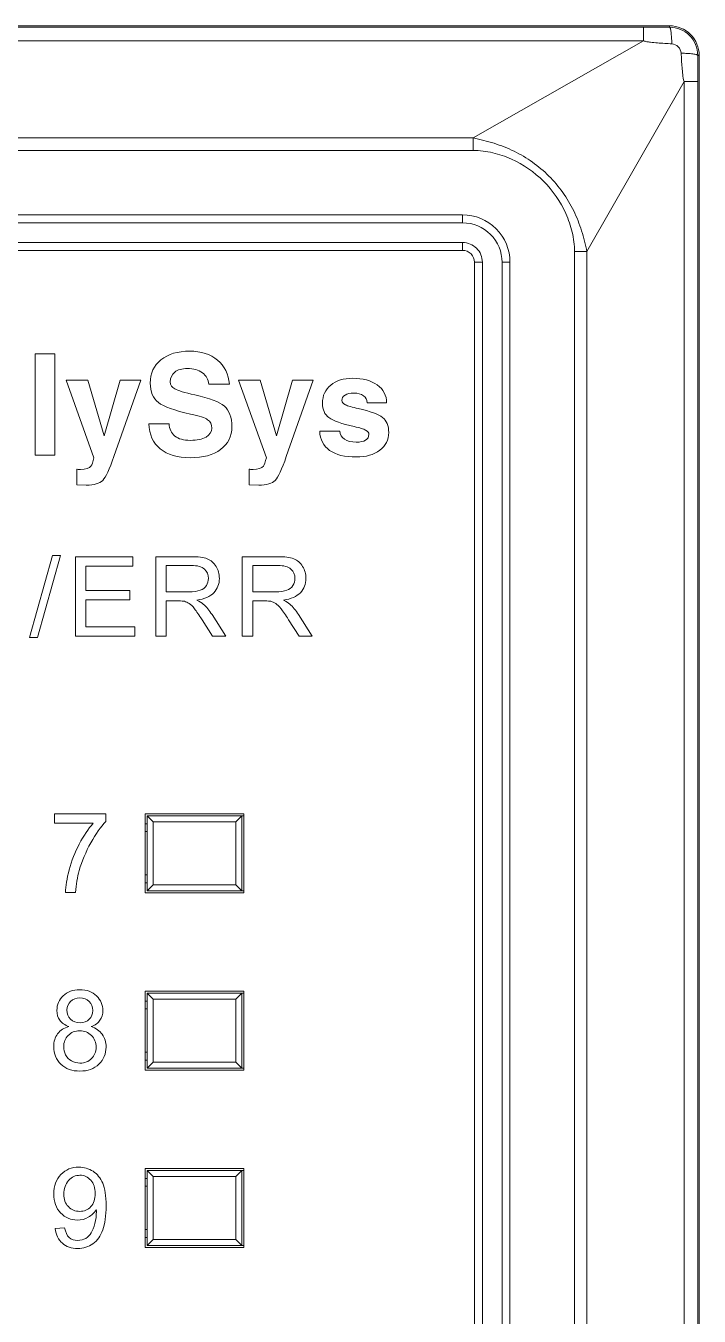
# Model space of a CAD drawing. Header units: millimetres. Extents: x 33157 to 59611, y -29750 to 1750.
# Drawn here: x 53680.77 to 53697.85, y 1401.97 to 1434.72 of the extents above; entities that cross this region are included whole.
import ezdxf

# ---------------------------------------------------------------- set-up
doc = ezdxf.new("R2010")
doc.units = ezdxf.units.MM
doc.layers.get('0').update_dxf_attribs({"lineweight": 18})

msp = doc.modelspace()

# ---------------------------------------------------------------- linework, layer by layer
at = {"lineweight": 9}
for p, q in [((53696.43468075243, 1434.682014928017), (53696.43468075243, 1434.340214928015)), ((53697.09878075242, 1434.719714928018), (53697.09878075242, 1434.682814928019)), ((53697.84878075242, 1433.969714928018), (53697.84878075242, 1433.969714928018)), ((53697.84878075242, 1433.969714928018), (53697.84878075242, 1335.469814928015)), ((53697.46928075244, 1433.305514928019), (53697.46928075244, 1336.134014928014)), ((53697.81108075238, 1433.305514928019), (53697.81108075238, 1336.134014928014)), ((53692.11818075241, 1431.873614928015), (53692.11818075241, 1431.557414928014)), ((53691.84878075242, 1429.919714928015), (53691.84878075242, 1429.719714928018)), ((53691.84878075242, 1429.219714928018), (53691.84878075242, 1429.019714928013)), ((53694.6865807524, 1428.989114928015), (53694.6865807524, 1428.989114928015)), ((53694.6865807524, 1428.989114928015), (53694.6865807524, 1340.450414928018)), ((53695.0027807524, 1428.989114928015), (53695.0027807524, 1428.989114928015)), ((53695.0027807524, 1428.989114928015), (53695.0027807524, 1340.450414928018)), ((53692.14878075241, 1428.719714928018), (53692.14878075241, 1428.719714928018)), ((53692.14878075241, 1428.719714928018), (53692.14878075241, 1340.719814928015)), ((53692.34878075236, 1428.719714928018), (53692.34878075236, 1428.719714928018)), ((53692.34878075236, 1428.719714928018), (53692.34878075236, 1340.719814928015)), ((53692.84878075242, 1428.719714928018), (53692.84878075242, 1340.719814928015)), ((53693.04878075238, 1428.719714928018), (53693.04878075238, 1340.719814928015)), ((53683.79878075243, 1414.719714928018), (53683.79878075243, 1412.719714928018)), ((53683.84878075242, 1414.669714928015), (53683.84878075242, 1412.769714928013)), ((53686.24878075244, 1414.669714928015), (53686.24878075244, 1412.769714928013)), ((53686.29878075243, 1414.719714928018), (53686.29878075243, 1412.719714928018)), ((53683.99878075239, 1414.519714928013), (53683.99878075239, 1412.919714928015)), ((53686.09878075236, 1414.519714928013), (53686.09878075236, 1412.919714928015)), ((53683.79878075243, 1410.219714928018), (53683.79878075243, 1408.219714928018)), ((53683.84878075242, 1410.169714928015), (53683.84878075242, 1408.269714928013)), ((53686.24878075244, 1410.169714928015), (53686.24878075244, 1408.269714928013)), ((53686.29878075243, 1410.219714928018), (53686.29878075243, 1408.219714928018)), ((53683.99878075239, 1410.019714928021), (53683.99878075239, 1408.419714928015)), ((53686.09878075236, 1410.019714928021), (53686.09878075236, 1408.419714928015)), ((53683.79878075243, 1405.719714928018), (53683.79878075243, 1403.719714928018)), ((53683.84878075242, 1405.669714928015), (53683.84878075242, 1403.769714928021)), ((53683.99878075239, 1405.519714928013), (53683.99878075239, 1403.919714928015)), ((53686.09878075236, 1405.519714928013), (53686.09878075236, 1403.919714928015)), ((53686.24878075244, 1405.669714928015), (53686.24878075244, 1403.769714928021)), ((53686.29878075243, 1405.719714928018), (53686.29878075243, 1403.719714928018))]:
    msp.add_line(p, q, dxfattribs=at)
for points in [[(53697.09878075242, 1434.719714928018), (53697.09878075242, 1434.719714928018), (53663.89878075247, 1434.719714928018), (53663.89878075247, 1434.719714928018)], [(53664.56298075241, 1434.682014928017), (53664.56298075241, 1434.682014928017), (53696.43468075243, 1434.682014928017), (53696.43468075243, 1434.682014928017)], [(53696.43468075243, 1434.682014928017), (53696.65608075241, 1434.682014928017), (53696.87738075244, 1434.682314928017), (53697.09878075242, 1434.682814928019)], [(53664.56298075241, 1434.340214928015), (53664.56298075241, 1434.340214928015), (53696.43468075243, 1434.340214928015), (53696.43468075243, 1434.340214928015)], [(53696.43468075243, 1434.340214928015), (53696.43468075243, 1434.340214928015), (53692.11818075241, 1431.873614928015), (53692.11818075241, 1431.873614928015)], [(53697.81198075242, 1433.969714928018), (53697.81148075245, 1433.748314928016), (53697.81118075238, 1433.526914928013), (53697.81108075238, 1433.305514928019)], [(53697.81198075242, 1433.969714928018), (53697.81198075242, 1433.969714928018), (53697.84878075242, 1433.969714928018), (53697.84878075242, 1433.969714928018)], [(53697.46928075244, 1433.305514928019), (53697.46928075244, 1433.305514928019), (53695.0027807524, 1428.989114928015), (53695.0027807524, 1428.989114928015)], [(53697.81108075238, 1433.305514928019), (53697.81108075238, 1433.305514928019), (53697.46928075244, 1433.305514928019), (53697.46928075244, 1433.305514928019)], [(53692.11818075241, 1431.873614928015), (53692.11818075241, 1431.873614928015), (53668.87938075242, 1431.873614928015), (53668.87938075242, 1431.873614928015)], [(53692.11818075241, 1431.557414928014), (53692.11818075241, 1431.557414928014), (53668.87938075242, 1431.557414928014), (53668.87938075242, 1431.557414928014)], [(53669.14878075235, 1429.919714928015), (53669.14878075235, 1429.919714928015), (53691.84878075242, 1429.919714928015), (53691.84878075242, 1429.919714928015)], [(53669.14878075235, 1429.719714928018), (53669.14878075235, 1429.719714928018), (53691.84878075242, 1429.719714928018), (53691.84878075242, 1429.719714928018)], [(53691.84878075242, 1429.219714928018), (53691.84878075242, 1429.219714928018), (53669.14878075235, 1429.219714928018), (53669.14878075235, 1429.219714928018)], [(53691.84878075242, 1429.019714928013), (53691.84878075242, 1429.019714928013), (53669.14878075235, 1429.019714928013), (53669.14878075235, 1429.019714928013)], [(53694.6865807524, 1428.989114928015), (53694.6865807524, 1428.989114928015), (53695.0027807524, 1428.989114928015), (53695.0027807524, 1428.989114928015)], [(53692.14878075241, 1428.719714928018), (53692.14878075241, 1428.719714928018), (53692.34878075236, 1428.719714928018), (53692.34878075236, 1428.719714928018)], [(53693.04878075238, 1428.719714928018), (53693.04878075238, 1428.719714928018), (53692.84878075242, 1428.719714928018), (53692.84878075242, 1428.719714928018)], [(53686.29878075243, 1414.719714928018), (53686.29878075243, 1414.719714928018), (53683.79878075243, 1414.719714928018), (53683.79878075243, 1414.719714928018)], [(53683.84878075242, 1414.669714928015), (53683.84878075242, 1414.669714928015), (53686.29878075243, 1414.669714928015), (53686.29878075243, 1414.669714928015)], [(53683.84878075242, 1414.669714928015), (53683.84878075242, 1414.669714928015), (53683.99878075239, 1414.519714928013), (53683.99878075239, 1414.519714928013)], [(53686.24878075244, 1414.669714928015), (53686.24878075244, 1414.669714928015), (53686.09878075236, 1414.519714928013), (53686.09878075236, 1414.519714928013)], [(53683.84878075242, 1414.469714928018), (53683.84878075242, 1414.469714928018), (53683.79878075243, 1414.469714928018), (53683.79878075243, 1414.469714928018)], [(53686.09878075236, 1414.519714928013), (53686.09878075236, 1414.519714928013), (53683.99878075239, 1414.519714928013), (53683.99878075239, 1414.519714928013)], [(53683.84878075242, 1414.269714928013), (53683.84878075242, 1414.269714928013), (53683.79878075243, 1414.269714928013), (53683.79878075243, 1414.269714928013)], [(53683.79878075243, 1413.169714928015), (53683.79878075243, 1413.169714928015), (53683.84878075242, 1413.169714928015), (53683.84878075242, 1413.169714928015)], [(53683.79878075243, 1412.719714928018), (53683.79878075243, 1412.719714928018), (53686.29878075243, 1412.719714928018), (53686.29878075243, 1412.719714928018)], [(53683.79878075243, 1412.969714928018), (53683.79878075243, 1412.969714928018), (53683.84878075242, 1412.969714928018), (53683.84878075242, 1412.969714928018)], [(53683.84878075242, 1412.769714928013), (53683.84878075242, 1412.769714928013), (53686.29878075243, 1412.769714928013), (53686.29878075243, 1412.769714928013)], [(53683.84878075242, 1412.769714928013), (53683.84878075242, 1412.769714928013), (53683.99878075239, 1412.919714928015), (53683.99878075239, 1412.919714928015)], [(53683.99878075239, 1412.919714928015), (53683.99878075239, 1412.919714928015), (53686.09878075236, 1412.919714928015), (53686.09878075236, 1412.919714928015)], [(53686.24878075244, 1412.769714928013), (53686.24878075244, 1412.769714928013), (53686.09878075236, 1412.919714928015), (53686.09878075236, 1412.919714928015)], [(53686.29878075243, 1410.219714928018), (53686.29878075243, 1410.219714928018), (53683.79878075243, 1410.219714928018), (53683.79878075243, 1410.219714928018)], [(53683.84878075242, 1410.169714928015), (53683.84878075242, 1410.169714928015), (53686.29878075243, 1410.169714928015), (53686.29878075243, 1410.169714928015)], [(53683.84878075242, 1410.169714928015), (53683.84878075242, 1410.169714928015), (53683.99878075239, 1410.019714928021), (53683.99878075239, 1410.019714928021)], [(53686.24878075244, 1410.169714928015), (53686.24878075244, 1410.169714928015), (53686.09878075236, 1410.019714928021), (53686.09878075236, 1410.019714928021)], [(53683.84878075242, 1409.969714928018), (53683.84878075242, 1409.969714928018), (53683.79878075243, 1409.969714928018), (53683.79878075243, 1409.969714928018)], [(53683.84878075242, 1409.769714928021), (53683.84878075242, 1409.769714928021), (53683.79878075243, 1409.769714928021), (53683.79878075243, 1409.769714928021)], [(53686.09878075236, 1410.019714928021), (53686.09878075236, 1410.019714928021), (53683.99878075239, 1410.019714928021), (53683.99878075239, 1410.019714928021)], [(53683.79878075243, 1408.669714928015), (53683.79878075243, 1408.669714928015), (53683.84878075242, 1408.669714928015), (53683.84878075242, 1408.669714928015)], [(53683.79878075243, 1408.469714928018), (53683.79878075243, 1408.469714928018), (53683.84878075242, 1408.469714928018), (53683.84878075242, 1408.469714928018)], [(53683.79878075243, 1408.219714928018), (53683.79878075243, 1408.219714928018), (53686.29878075243, 1408.219714928018), (53686.29878075243, 1408.219714928018)], [(53683.84878075242, 1408.269714928013), (53683.84878075242, 1408.269714928013), (53686.29878075243, 1408.269714928013), (53686.29878075243, 1408.269714928013)], [(53683.84878075242, 1408.269714928013), (53683.84878075242, 1408.269714928013), (53683.99878075239, 1408.419714928015), (53683.99878075239, 1408.419714928015)], [(53683.99878075239, 1408.419714928015), (53683.99878075239, 1408.419714928015), (53686.09878075236, 1408.419714928015), (53686.09878075236, 1408.419714928015)], [(53686.24878075244, 1408.269714928013), (53686.24878075244, 1408.269714928013), (53686.09878075236, 1408.419714928015), (53686.09878075236, 1408.419714928015)], [(53686.29878075243, 1405.719714928018), (53686.29878075243, 1405.719714928018), (53683.79878075243, 1405.719714928018), (53683.79878075243, 1405.719714928018)], [(53683.84878075242, 1405.669714928015), (53683.84878075242, 1405.669714928015), (53686.29878075243, 1405.669714928015), (53686.29878075243, 1405.669714928015)], [(53683.84878075242, 1405.669714928015), (53683.84878075242, 1405.669714928015), (53683.99878075239, 1405.519714928013), (53683.99878075239, 1405.519714928013)], [(53686.09878075236, 1405.519714928013), (53686.09878075236, 1405.519714928013), (53683.99878075239, 1405.519714928013), (53683.99878075239, 1405.519714928013)], [(53686.24878075244, 1405.669714928015), (53686.24878075244, 1405.669714928015), (53686.09878075236, 1405.519714928013), (53686.09878075236, 1405.519714928013)], [(53683.84878075242, 1405.469714928018), (53683.84878075242, 1405.469714928018), (53683.79878075243, 1405.469714928018), (53683.79878075243, 1405.469714928018)], [(53683.84878075242, 1405.269714928013), (53683.84878075242, 1405.269714928013), (53683.79878075243, 1405.269714928013), (53683.79878075243, 1405.269714928013)], [(53683.79878075243, 1404.169714928015), (53683.79878075243, 1404.169714928015), (53683.84878075242, 1404.169714928015), (53683.84878075242, 1404.169714928015)], [(53683.79878075243, 1403.969714928018), (53683.79878075243, 1403.969714928018), (53683.84878075242, 1403.969714928018), (53683.84878075242, 1403.969714928018)], [(53683.84878075242, 1403.769714928021), (53683.84878075242, 1403.769714928021), (53683.99878075239, 1403.919714928015), (53683.99878075239, 1403.919714928015)], [(53683.99878075239, 1403.919714928015), (53683.99878075239, 1403.919714928015), (53686.09878075236, 1403.919714928015), (53686.09878075236, 1403.919714928015)], [(53686.24878075244, 1403.769714928021), (53686.24878075244, 1403.769714928021), (53686.09878075236, 1403.919714928015), (53686.09878075236, 1403.919714928015)], [(53683.79878075243, 1403.719714928018), (53683.79878075243, 1403.719714928018), (53686.29878075243, 1403.719714928018), (53686.29878075243, 1403.719714928018)], [(53683.84878075242, 1403.769714928021), (53683.84878075242, 1403.769714928021), (53686.29878075243, 1403.769714928021), (53686.29878075243, 1403.769714928021)]]:
    msp.add_open_spline(points, degree=3, dxfattribs=at)
for points, knots in [([(53697.84878075242, 1433.969714928018), (53697.84878075242, 1434.168614928014), (53697.76978075245, 1434.359414928017), (53697.62918075241, 1434.500014928016), (53697.48848075236, 1434.640714928013), (53697.29768075238, 1434.719714928018), (53697.09878075242, 1434.719714928018)], [0, 0, 0, 0, 165411.4870422692, 165411.4870422692, 165411.4870422692, 330822.9740845384, 330822.9740845384, 330822.9740845384, 330822.9740845384]), ([(53697.81198075242, 1433.969714928018), (53697.81208075242, 1434.158914928018), (53697.73698075241, 1434.340314928013), (53697.6031807524, 1434.474114928016), (53697.46948075239, 1434.607814928014), (53697.28798075239, 1434.682914928016), (53697.09878075242, 1434.682814928019)], [0, 0, 0, 0, 165411.4790363196, 165411.4790363196, 165411.4790363196, 330822.9580726391, 330822.9580726391, 330822.9580726391, 330822.9580726391]), ([(53697.09878075242, 1434.682814928019), (53697.1031807524, 1434.682114928014), (53697.10618075242, 1434.677914928019), (53697.10858075242, 1434.673714928016), (53697.11318075241, 1434.665614928017), (53697.11578075241, 1434.657814928017), (53697.11808075241, 1434.649814928016), (53697.12158075246, 1434.637514928013), (53697.12448075242, 1434.624614928019), (53697.12698075236, 1434.611714928018), (53697.1302807524, 1434.594714928018), (53697.13278075241, 1434.577714928018), (53697.13508075246, 1434.560714928018), (53697.14088075244, 1434.516114928017), (53697.14478075245, 1434.471014928014), (53697.14768075242, 1434.425914928018), (53697.15118075241, 1434.371414928013), (53697.15328075239, 1434.316914928014), (53697.15438075238, 1434.262314928018)], [0, 0, 0, 0, 140428.5420487879, 140428.5420487879, 140428.5420487879, 280857.0840975756, 280857.0840975756, 280857.0840975756, 421285.6261463635, 421285.6261463635, 421285.6261463635, 561714.1681951513, 561714.1681951513, 561714.1681951513, 702142.7102439391, 702142.7102439391, 702142.7102439391, 842571.252292727, 842571.252292727, 842571.252292727, 842571.252292727]), ([(53696.43468075243, 1434.340214928015), (53696.46268075242, 1434.329014928014), (53696.49238075237, 1434.322214928019), (53696.52208075245, 1434.316614928015), (53696.55198075241, 1434.311014928018), (53696.58188075243, 1434.306714928017), (53696.61198075247, 1434.302914928019), (53696.67198075241, 1434.295314928014), (53696.73238075236, 1434.289914928012), (53696.79278075238, 1434.285214928015), (53696.85298075239, 1434.28041492802), (53696.9132807524, 1434.276314928014), (53696.97368075242, 1434.272614928013), (53697.03388075242, 1434.268914928019), (53697.09408075243, 1434.265614928015), (53697.15438075238, 1434.262314928018)], [0, 0, 0, 0, 143067.6798513207, 143067.6798513207, 143067.6798513207, 286135.3597026413, 286135.3597026413, 286135.3597026413, 429203.0395539621, 429203.0395539621, 429203.0395539621, 572270.7194052826, 572270.7194052826, 572270.7194052826, 715338.3992566033, 715338.3992566033, 715338.3992566033, 715338.3992566033]), ([(53697.15438075238, 1434.262314928018), (53697.21388075242, 1434.259114928012), (53697.27318075238, 1434.231314928016), (53697.31668075241, 1434.187714928019), (53697.36038075239, 1434.144114928014), (53697.38828075244, 1434.084814928013), (53697.39148075241, 1434.02521492802)], [0, 0, 0, 0, 165411.3961176244, 165411.3961176244, 165411.3961176244, 330822.7922352487, 330822.7922352487, 330822.7922352487, 330822.7922352487]), ([(53697.81198075242, 1433.969714928018), (53697.81128075244, 1433.974114928016), (53697.80698075242, 1433.977014928015), (53697.80278075239, 1433.979414928013), (53697.79468075241, 1433.984114928018), (53697.78698075245, 1433.986614928013), (53697.77888075242, 1433.988914928013), (53697.76668075242, 1433.992514928017), (53697.75378075239, 1433.995414928016), (53697.74088075242, 1433.997914928018), (53697.72388075237, 1434.001214928015), (53697.70688075238, 1434.003714928017), (53697.68978075244, 1434.00591492802), (53697.64518075241, 1434.011814928017), (53697.60008075243, 1434.015614928015), (53697.55508075244, 1434.018514928015), (53697.50048075247, 1434.022014928014), (53697.44598075238, 1434.024114928019), (53697.39148075241, 1434.02521492802)], [0, 0, 0, 0, 140430.9793243702, 140430.9793243702, 140430.9793243702, 280861.9586487403, 280861.9586487403, 280861.9586487403, 421292.9379731105, 421292.9379731105, 421292.9379731105, 561723.9172974806, 561723.9172974806, 561723.9172974806, 702154.8966218507, 702154.8966218507, 702154.8966218507, 842585.875946221, 842585.875946221, 842585.875946221, 842585.875946221]), ([(53697.39148075241, 1434.02521492802), (53697.39468075245, 1433.965014928013), (53697.39808075238, 1433.904814928013), (53697.40178075244, 1433.844514928016), (53697.40548075244, 1433.784214928018), (53697.40938075239, 1433.723814928016), (53697.41428075245, 1433.663714928021), (53697.41918075239, 1433.603414928016), (53697.42498075243, 1433.543314928014), (53697.43208075242, 1433.482914928012), (53697.43918075241, 1433.422614928014), (53697.44758075246, 1433.361914928013), (53697.46928075244, 1433.305514928019)], [0, 0, 0, 0, 146675.6553566363, 146675.6553566363, 146675.6553566363, 293351.3107132725, 293351.3107132725, 293351.3107132725, 440026.9660699088, 440026.9660699088, 440026.9660699088, 586702.6214265451, 586702.6214265451, 586702.6214265451, 586702.6214265451]), ([(53695.0027807524, 1428.989114928015), (53694.98098075241, 1429.077214928016), (53694.96148075242, 1429.165814928019), (53694.93968075243, 1429.253914928012), (53694.91788075239, 1429.342114928011), (53694.89368075246, 1429.429714928017), (53694.86648075239, 1429.516414928017), (53694.81218075243, 1429.689714928012), (53694.74578075242, 1429.859614928012), (53694.66608075242, 1430.022914928013), (53694.58648075242, 1430.186314928018), (53694.49348075243, 1430.343214928019), (53694.38818075243, 1430.491414928015), (53694.28288075238, 1430.639514928021), (53694.16518075243, 1430.778914928014), (53694.03658075238, 1430.907514928017), (53693.90808075239, 1431.036014928016), (53693.7686807524, 1431.153714928012), (53693.62048075235, 1431.259114928019), (53693.47238075247, 1431.364414928015), (53693.31538075241, 1431.457314928018), (53693.15208075245, 1431.537014928013), (53692.98868075237, 1431.616714928015), (53692.8188807524, 1431.683014928014), (53692.64548075243, 1431.737414928014), (53692.55878075238, 1431.764514928014), (53692.47118075241, 1431.788714928021), (53692.38308075242, 1431.810614928013), (53692.29498075243, 1431.832414928016), (53692.20638075241, 1431.851914928018), (53692.11818075241, 1431.873614928015)], [0, 0, 0, 0, 135427.9697795463, 135427.9697795463, 135427.9697795463, 270855.9395590926, 270855.9395590926, 270855.9395590926, 406283.9093386389, 406283.9093386389, 406283.9093386389, 541711.8791181853, 541711.8791181853, 541711.8791181853, 677139.8488977315, 677139.8488977315, 677139.8488977315, 812567.8186772779, 812567.8186772779, 812567.8186772779, 947995.7884568243, 947995.7884568243, 947995.7884568243, 1083423.758236371, 1083423.758236371, 1083423.758236371, 1218851.728015917, 1218851.728015917, 1218851.728015917, 1354279.697795463, 1354279.697795463, 1354279.697795463, 1354279.697795463]), ([(53694.6865807524, 1428.989114928015), (53694.68648075245, 1429.155214928017), (53694.66428075245, 1429.321514928014), (53694.62638075239, 1429.483714928013), (53694.58848075246, 1429.645914928019), (53694.53478075241, 1429.804014928013), (53694.46668075238, 1429.955914928017), (53694.3310807524, 1430.258714928015), (53694.13828075238, 1430.537514928015), (53693.90248075235, 1430.773314928017), (53693.66668075245, 1431.009114928019), (53693.38788075242, 1431.202014928014), (53693.08508075241, 1431.337614928015), (53692.93308075241, 1431.405614928015), (53692.77508075241, 1431.459314928019), (53692.61278075239, 1431.497314928019), (53692.45068075237, 1431.535314928019), (53692.28428075244, 1431.557614928016), (53692.11818075241, 1431.557414928014)], [0, 0, 0, 0, 140423.7915306758, 140423.7915306758, 140423.7915306758, 280847.5830613516, 280847.5830613516, 280847.5830613516, 421271.3745920274, 421271.3745920274, 421271.3745920274, 561695.1661227031, 561695.1661227031, 561695.1661227031, 702118.957653379, 702118.957653379, 702118.957653379, 842542.7491840548, 842542.7491840548, 842542.7491840548, 842542.7491840548]), ([(53693.04878075238, 1428.719714928018), (53693.04878075238, 1429.037914928012), (53692.92238075242, 1429.343214928012), (53692.69738075239, 1429.568214928011), (53692.47228075241, 1429.793314928014), (53692.16708075241, 1429.919714928015), (53691.84878075242, 1429.919714928015)], [0, 0, 0, 0, 165403.0759097188, 165403.0759097188, 165403.0759097188, 330806.1518194375, 330806.1518194375, 330806.1518194375, 330806.1518194375]), ([(53692.84878075242, 1428.719714928018), (53692.84878075242, 1428.984914928012), (53692.74348075243, 1429.239314928017), (53692.55588075242, 1429.426814928017), (53692.36838075242, 1429.614314928017), (53692.11408075239, 1429.719714928018), (53691.84878075242, 1429.719714928018)], [0, 0, 0, 0, 165403.0324485992, 165403.0324485992, 165403.0324485992, 330806.0648971985, 330806.0648971985, 330806.0648971985, 330806.0648971985]), ([(53692.34878075236, 1428.719714928018), (53692.34878075236, 1428.852314928015), (53692.29618075237, 1428.979514928018), (53692.20238075245, 1429.073214928015), (53692.10858075242, 1429.167014928018), (53691.98138075243, 1429.219714928018), (53691.84878075242, 1429.219714928018)], [0, 0, 0, 0, 165402.924114209, 165402.924114209, 165402.924114209, 330805.8482284179, 330805.8482284179, 330805.8482284179, 330805.8482284179]), ([(53692.14878075241, 1428.719714928018), (53692.14878075241, 1428.799314928015), (53692.11718075242, 1428.875614928016), (53692.06098075243, 1428.931814928015), (53692.00468075238, 1428.988114928019), (53691.92838075236, 1429.019714928013), (53691.84878075242, 1429.019714928013)], [0, 0, 0, 0, 165402.8807425264, 165402.8807425264, 165402.8807425264, 330805.7614850529, 330805.7614850529, 330805.7614850529, 330805.7614850529])]:
    msp.add_open_spline(points, degree=3, knots=knots, dxfattribs=at)
for points, knots in [([(53681.00678075248, 1426.393414928017), (53681.00678075248, 1426.393414928017), (53681.25628075245, 1426.393414928017), (53681.25628075245, 1426.393414928017), (53681.25628075245, 1426.393414928017), (53681.50748075245, 1426.393414928017), (53681.50748075245, 1426.393414928017), (53681.50748075245, 1426.393414928017), (53681.50748075245, 1423.827114928011), (53681.50748075245, 1423.827114928011), (53681.50748075245, 1423.827114928011), (53681.25798075242, 1423.827114928011), (53681.25798075242, 1423.827114928011), (53681.25798075242, 1423.827114928011), (53681.00678075248, 1423.827114928011), (53681.00678075248, 1423.827114928011), (53681.00678075248, 1423.827114928011), (53681.00678075248, 1426.393414928017), (53681.00678075248, 1426.393414928017)], [0, 0, 0, 0, 140396.5340308625, 140396.5340308625, 140396.5340308625, 280793.0680617249, 280793.0680617249, 280793.0680617249, 421189.6020925874, 421189.6020925874, 421189.6020925874, 561586.1361234498, 561586.1361234498, 561586.1361234498, 701982.6701543123, 701982.6701543123, 701982.6701543123, 842379.2041851748, 842379.2041851748, 842379.2041851748, 842379.2041851748]), ([(53685.40808075239, 1425.622114928017), (53685.39888075241, 1425.744814928017), (53685.34528075237, 1425.841914928016), (53685.24758075239, 1425.913614928016), (53685.14988075246, 1425.985414928014), (53685.02248075241, 1426.021414928014), (53684.8655807524, 1426.021414928014), (53684.72948075246, 1426.021414928014), (53684.62298075241, 1425.991314928018), (53684.54628075243, 1425.931414928018), (53684.46948075239, 1425.87151492801), (53684.43108075243, 1425.788114928014), (53684.43108075243, 1425.681014928013), (53684.43108075243, 1425.604314928015), (53684.47138075237, 1425.544914928017), (53684.5517807524, 1425.503014928013), (53684.63078075243, 1425.461114928017), (53684.79908075245, 1425.411714928013), (53685.05618075238, 1425.354614928015), (53685.42978075243, 1425.270814928015), (53685.67958075242, 1425.174314928015), (53685.80518075245, 1425.064914928014), (53685.93118075238, 1424.956614928014), (53685.9941807524, 1424.782514928017), (53685.9941807524, 1424.542814928012), (53685.9941807524, 1424.301914928015), (53685.89928075243, 1424.110614928016), (53685.70948075244, 1423.969314928013), (53685.51978075239, 1423.827814928015), (53685.26318075237, 1423.757214928016), (53684.93958075243, 1423.757214928016), (53684.61488075243, 1423.757214928016), (53684.36108075242, 1423.832314928011), (53684.17838075242, 1423.982414928017), (53683.99558075241, 1424.132414928011), (53683.89778075242, 1424.346114928019), (53683.88498075239, 1424.623114928013), (53683.88498075239, 1424.623114928013), (53684.40138075242, 1424.623114928013), (53684.40138075242, 1424.623114928013), (53684.40728075246, 1424.487114928015), (53684.45678075237, 1424.382414928019), (53684.54998075243, 1424.309114928015), (53684.64318075244, 1424.235814928018), (53684.77298075243, 1424.199114928014), (53684.93948075236, 1424.199114928014), (53685.1105807524, 1424.199114928014), (53685.24438075241, 1424.22681492802), (53685.34038075237, 1424.282014928016), (53685.4364807524, 1424.337314928016), (53685.48458075241, 1424.413814928018), (53685.48458075241, 1424.511514928017), (53685.48458075241, 1424.608114928014), (53685.4499807524, 1424.67911492801), (53685.38068075242, 1424.72451492802), (53685.31318075242, 1424.769914928016), (53685.16878075243, 1424.817014928012), (53684.94758075246, 1424.865914928013), (53684.54018075237, 1424.956614928014), (53684.26798075243, 1425.055014928017), (53684.13058075242, 1425.160914928019), (53683.99428075241, 1425.265614928015), (53683.92618075237, 1425.429114928017), (53683.92618075237, 1425.651514928016), (53683.92618075237, 1425.900614928017), (53684.01638075235, 1426.098114928012), (53684.19688075242, 1426.244214928017), (53684.37728075238, 1426.390414928013), (53684.62138075245, 1426.463314928019), (53684.92868075243, 1426.463314928019), (53685.21628075247, 1426.463314928019), (53685.45038075236, 1426.387514928013), (53685.63078075243, 1426.236014928013), (53685.81138075245, 1426.084414928016), (53685.91148075243, 1425.879814928019), (53685.93138075239, 1425.622114928017), (53685.93138075239, 1425.622114928017), (53685.40808075239, 1425.622114928017), (53685.40808075239, 1425.622114928017)], [0, 0, 0, 0, 130795.919265645, 130795.919265645, 130795.919265645, 261591.8385312896, 261591.8385312896, 261591.8385312896, 392387.7577969346, 392387.7577969346, 392387.7577969346, 523183.6770625796, 523183.6770625796, 523183.6770625796, 653979.5963282242, 653979.5963282242, 653979.5963282242, 784775.5155938691, 784775.5155938691, 784775.5155938691, 915571.434859514, 915571.434859514, 915571.434859514, 1046367.354125159, 1046367.354125159, 1046367.354125159, 1177163.273390803, 1177163.273390803, 1177163.273390803, 1307959.192656448, 1307959.192656448, 1307959.192656448, 1438755.111922093, 1438755.111922093, 1438755.111922093, 1569551.031187738, 1569551.031187738, 1569551.031187738, 1700346.950453383, 1700346.950453383, 1700346.950453383, 1831142.869719028, 1831142.869719028, 1831142.869719028, 1961938.788984673, 1961938.788984673, 1961938.788984673, 2092734.708250317, 2092734.708250317, 2092734.708250317, 2223530.627515962, 2223530.627515962, 2223530.627515962, 2354326.546781607, 2354326.546781607, 2354326.546781607, 2485122.466047252, 2485122.466047252, 2485122.466047252, 2615918.385312897, 2615918.385312897, 2615918.385312897, 2746714.304578542, 2746714.304578542, 2746714.304578542, 2877510.223844187, 2877510.223844187, 2877510.223844187, 3008306.143109831, 3008306.143109831, 3008306.143109831, 3139102.062375477, 3139102.062375477, 3139102.062375477, 3269897.981641121, 3269897.981641121, 3269897.981641121, 3400693.900906766, 3400693.900906766, 3400693.900906766, 3400693.900906766]), ([(53683.0003807524, 1423.786314928016), (53682.89088075238, 1423.466314928016), (53682.79698075241, 1423.265514928018), (53682.71898075243, 1423.184114928015), (53682.64078075244, 1423.102514928017), (53682.50158075246, 1423.061814928012), (53682.30118075243, 1423.061814928012), (53682.30118075243, 1423.061814928012), (53682.06188075236, 1423.067114928017), (53682.06188075236, 1423.067114928017), (53682.06188075236, 1423.067114928017), (53682.06188075236, 1423.468614928016), (53682.06188075236, 1423.468614928016), (53682.07348075238, 1423.464014928016), (53682.10548075239, 1423.461614928019), (53682.15798075238, 1423.461614928019), (53682.2918807524, 1423.461614928019), (53682.37918075241, 1423.489014928018), (53682.41998075243, 1423.543714928018), (53682.44548075242, 1423.578514928012), (53682.47108075235, 1423.650814928019), (53682.4966807524, 1423.760114928016), (53682.4966807524, 1423.760114928016), (53681.7883807524, 1425.725914928021), (53681.7883807524, 1425.725914928021), (53681.7883807524, 1425.725914928021), (53682.0640807524, 1425.725914928021), (53682.0640807524, 1425.725914928021), (53682.0640807524, 1425.725914928021), (53682.34168075238, 1425.725914928021), (53682.34168075238, 1425.725914928021), (53682.34168075238, 1425.725914928021), (53682.75478075238, 1424.316614928015), (53682.75478075238, 1424.316614928015), (53682.75478075238, 1424.316614928015), (53682.75558075242, 1424.316614928015), (53682.75558075242, 1424.316614928015), (53682.75558075242, 1424.316614928015), (53683.15768075243, 1425.725914928021), (53683.15768075243, 1425.725914928021), (53683.15768075243, 1425.725914928021), (53683.41968075241, 1425.725914928021), (53683.41968075241, 1425.725914928021), (53683.41968075241, 1425.725914928021), (53683.6815807524, 1425.725914928021), (53683.6815807524, 1425.725914928021), (53683.6815807524, 1425.725914928021), (53683.0003807524, 1423.786314928016), (53683.0003807524, 1423.786314928016)], [0, 0, 0, 0, 132593.8453753251, 132593.8453753251, 132593.8453753251, 265187.6907506501, 265187.6907506501, 265187.6907506501, 397781.5361259752, 397781.5361259752, 397781.5361259752, 530375.3815013003, 530375.3815013003, 530375.3815013003, 662969.2268766253, 662969.2268766253, 662969.2268766253, 795563.0722519504, 795563.0722519504, 795563.0722519504, 928156.9176272755, 928156.9176272755, 928156.9176272755, 1060750.763002601, 1060750.763002601, 1060750.763002601, 1193344.608377926, 1193344.608377926, 1193344.608377926, 1325938.453753251, 1325938.453753251, 1325938.453753251, 1458532.299128576, 1458532.299128576, 1458532.299128576, 1591126.144503901, 1591126.144503901, 1591126.144503901, 1723719.989879226, 1723719.989879226, 1723719.989879226, 1856313.835254551, 1856313.835254551, 1856313.835254551, 1988907.680629876, 1988907.680629876, 1988907.680629876, 2121501.526005201, 2121501.526005201, 2121501.526005201, 2121501.526005201]), ([(53687.37458075237, 1423.786314928016), (53687.2649807524, 1423.466314928016), (53687.17118075243, 1423.265514928018), (53687.09308075238, 1423.184114928015), (53687.01498075246, 1423.102514928017), (53686.87568075242, 1423.061814928012), (53686.67528075239, 1423.061814928012), (53686.67528075239, 1423.061814928012), (53686.43608075244, 1423.067114928017), (53686.43608075244, 1423.067114928017), (53686.43608075244, 1423.067114928017), (53686.43608075244, 1423.468614928016), (53686.43608075244, 1423.468614928016), (53686.4476807524, 1423.464014928016), (53686.47968075241, 1423.461614928019), (53686.5320807524, 1423.461614928019), (53686.66598075235, 1423.461614928019), (53686.75328075237, 1423.489014928018), (53686.79408075238, 1423.543714928018), (53686.81968075238, 1423.578514928012), (53686.84528075243, 1423.650814928019), (53686.87098075243, 1423.760114928016), (53686.87098075243, 1423.760114928016), (53686.16248075242, 1425.725914928021), (53686.16248075242, 1425.725914928021), (53686.16248075242, 1425.725914928021), (53686.43828075242, 1425.725914928021), (53686.43828075242, 1425.725914928021), (53686.43828075242, 1425.725914928021), (53686.71578075245, 1425.725914928021), (53686.71578075245, 1425.725914928021), (53686.71578075245, 1425.725914928021), (53687.1289807524, 1424.316614928015), (53687.1289807524, 1424.316614928015), (53687.1289807524, 1424.316614928015), (53687.12978075238, 1424.316614928015), (53687.12978075238, 1424.316614928015), (53687.12978075238, 1424.316614928015), (53687.53188075245, 1425.725914928021), (53687.53188075245, 1425.725914928021), (53687.53188075245, 1425.725914928021), (53687.79378075243, 1425.725914928021), (53687.79378075243, 1425.725914928021), (53687.79378075243, 1425.725914928021), (53688.05568075241, 1425.725914928021), (53688.05568075241, 1425.725914928021), (53688.05568075241, 1425.725914928021), (53687.37458075237, 1423.786314928016), (53687.37458075237, 1423.786314928016)], [0, 0, 0, 0, 132604.7893952266, 132604.7893952266, 132604.7893952266, 265209.5787904531, 265209.5787904531, 265209.5787904531, 397814.3681856797, 397814.3681856797, 397814.3681856797, 530419.1575809063, 530419.1575809063, 530419.1575809063, 663023.9469761329, 663023.9469761329, 663023.9469761329, 795628.7363713594, 795628.7363713594, 795628.7363713594, 928233.525766586, 928233.525766586, 928233.525766586, 1060838.315161813, 1060838.315161813, 1060838.315161813, 1193443.104557039, 1193443.104557039, 1193443.104557039, 1326047.893952266, 1326047.893952266, 1326047.893952266, 1458652.683347492, 1458652.683347492, 1458652.683347492, 1591257.472742719, 1591257.472742719, 1591257.472742719, 1723862.262137946, 1723862.262137946, 1723862.262137946, 1856467.051533172, 1856467.051533172, 1856467.051533172, 1989071.840928399, 1989071.840928399, 1989071.840928399, 2121676.630323625, 2121676.630323625, 2121676.630323625, 2121676.630323625]), ([(53689.4243807524, 1425.155314928015), (53689.4243807524, 1425.228914928018), (53689.39408075242, 1425.287914928012), (53689.33348075239, 1425.332314928018), (53689.27288075243, 1425.376714928017), (53689.1926807524, 1425.398914928016), (53689.09238075241, 1425.398914928016), (53688.99578075242, 1425.398914928016), (53688.92028075244, 1425.382314928014), (53688.86618075237, 1425.349214928013), (53688.81198075236, 1425.315914928018), (53688.78488075247, 1425.269714928013), (53688.78488075247, 1425.210314928015), (53688.78488075247, 1425.168314928014), (53688.81578075243, 1425.132314928014), (53688.87748075245, 1425.102014928015), (53688.93808075241, 1425.072814928011), (53689.04588075241, 1425.040914928016), (53689.20078075238, 1425.00591492802), (53689.50848075244, 1424.937314928014), (53689.71418075243, 1424.86221492802), (53689.81778075246, 1424.780914928014), (53689.9217807524, 1424.699314928017), (53689.97368075236, 1424.571414928017), (53689.97368075236, 1424.396914928016), (53689.97368075236, 1424.210914928015), (53689.89818075244, 1424.061114928015), (53689.74738075238, 1423.947614928016), (53689.59648075237, 1423.834114928016), (53689.39748075241, 1423.777414928015), (53689.15058075244, 1423.777414928015), (53688.85818075246, 1423.777414928015), (53688.63298075242, 1423.833314928015), (53688.47518075243, 1423.945014928016), (53688.31718075243, 1424.056614928013), (53688.23318075246, 1424.219614928013), (53688.22268075237, 1424.433714928018), (53688.22268075237, 1424.433714928018), (53688.73238075242, 1424.433714928018), (53688.73238075242, 1424.433714928018), (53688.73588075247, 1424.346314928021), (53688.77468075239, 1424.277914928017), (53688.84868075242, 1424.228314928019), (53688.92258075243, 1424.178814928018), (53689.02318075244, 1424.154114928016), (53689.15018075242, 1424.154114928016), (53689.2502807524, 1424.154114928016), (53689.3287807524, 1424.171214928013), (53689.38538075241, 1424.205614928017), (53689.44178075242, 1424.239914928017), (53689.47018075243, 1424.288014928017), (53689.47018075243, 1424.349714928015), (53689.47018075243, 1424.392714928013), (53689.44278075235, 1424.429414928017), (53689.38808075243, 1424.459714928016), (53689.33338075245, 1424.488814928015), (53689.23738075237, 1424.518414928017), (53689.09998075236, 1424.548714928016), (53688.77868075241, 1424.620814928021), (53688.56388075245, 1424.697014928016), (53688.45568075238, 1424.777314928018), (53688.34758075236, 1424.856414928013), (53688.29348075241, 1424.979214928018), (53688.29348075241, 1425.14561492802), (53688.29348075241, 1425.334014928019), (53688.36368075237, 1425.486214928016), (53688.5038807524, 1425.601914928018), (53688.64418075237, 1425.717614928013), (53688.82888075241, 1425.775514928012), (53689.05818075241, 1425.775514928012), (53689.3164807524, 1425.775514928012), (53689.52468075239, 1425.718814928019), (53689.68308075241, 1425.605214928014), (53689.84128075236, 1425.491614928017), (53689.92048075239, 1425.341714928014), (53689.92048075239, 1425.155314928015), (53689.92048075239, 1425.155314928015), (53689.92048075239, 1425.155314928015), (53689.92048075239, 1425.155314928015), (53689.92048075239, 1425.155314928015), (53689.4243807524, 1425.155314928015), (53689.4243807524, 1425.155314928015)], [0, 0, 0, 0, 130727.0714750214, 130727.0714750214, 130727.0714750214, 261454.1429500432, 261454.1429500432, 261454.1429500432, 392181.2144250647, 392181.2144250647, 392181.2144250647, 522908.2859000862, 522908.2859000862, 522908.2859000862, 653635.3573751079, 653635.3573751079, 653635.3573751079, 784362.4288501294, 784362.4288501294, 784362.4288501294, 915089.5003251508, 915089.5003251508, 915089.5003251508, 1045816.571800173, 1045816.571800173, 1045816.571800173, 1176543.643275194, 1176543.643275194, 1176543.643275194, 1307270.714750215, 1307270.714750215, 1307270.714750215, 1437997.786225237, 1437997.786225237, 1437997.786225237, 1568724.857700259, 1568724.857700259, 1568724.857700259, 1699451.929175281, 1699451.929175281, 1699451.929175281, 1830179.000650302, 1830179.000650302, 1830179.000650302, 1960906.072125324, 1960906.072125324, 1960906.072125324, 2091633.143600345, 2091633.143600345, 2091633.143600345, 2222360.215075367, 2222360.215075367, 2222360.215075367, 2353087.286550388, 2353087.286550388, 2353087.286550388, 2483814.35802541, 2483814.35802541, 2483814.35802541, 2614541.429500431, 2614541.429500431, 2614541.429500431, 2745268.500975453, 2745268.500975453, 2745268.500975453, 2875995.572450474, 2875995.572450474, 2875995.572450474, 3006722.643925496, 3006722.643925496, 3006722.643925496, 3137449.715400517, 3137449.715400517, 3137449.715400517, 3268176.786875539, 3268176.786875539, 3268176.786875539, 3398903.858350561, 3398903.858350561, 3398903.858350561, 3529630.929825583, 3529630.929825583, 3529630.929825583, 3529630.929825583]), ([(53680.86028075239, 1419.192914928011), (53680.86028075239, 1419.192914928011), (53681.44728075239, 1421.281414928016), (53681.44728075239, 1421.281414928016), (53681.44728075239, 1421.281414928016), (53681.64718075239, 1421.281414928016), (53681.64718075239, 1421.281414928016), (53681.64718075239, 1421.281414928016), (53681.06018075239, 1419.192914928011), (53681.06018075239, 1419.192914928011), (53681.06018075239, 1419.192914928011), (53680.86028075239, 1419.192914928011), (53680.86028075239, 1419.192914928011)], [0, 0, 0, 0, 146645.9580477707, 146645.9580477707, 146645.9580477707, 293291.9160955413, 293291.9160955413, 293291.9160955413, 439937.874143312, 439937.874143312, 439937.874143312, 586583.8321910826, 586583.8321910826, 586583.8321910826, 586583.8321910826]), ([(53682.02418075243, 1419.22681492802), (53682.02418075243, 1419.22681492802), (53682.02418075243, 1421.247514928014), (53682.02418075243, 1421.247514928014), (53682.02418075243, 1421.247514928014), (53683.4831807524, 1421.247514928014), (53683.4831807524, 1421.247514928014), (53683.4831807524, 1421.247514928014), (53683.4831807524, 1421.010414928016), (53683.4831807524, 1421.010414928016), (53683.4831807524, 1421.010414928016), (53682.29228075236, 1421.010414928016), (53682.29228075236, 1421.010414928016), (53682.29228075236, 1421.010414928016), (53682.29228075236, 1420.389514928014), (53682.29228075236, 1420.389514928014), (53682.29228075236, 1420.389514928014), (53683.40698075239, 1420.389514928014), (53683.40698075239, 1420.389514928014), (53683.40698075239, 1420.389514928014), (53683.40698075239, 1420.152514928013), (53683.40698075239, 1420.152514928013), (53683.40698075239, 1420.152514928013), (53682.29228075236, 1420.152514928013), (53682.29228075236, 1420.152514928013), (53682.29228075236, 1420.152514928013), (53682.29228075236, 1419.463914928019), (53682.29228075236, 1419.463914928019), (53682.29228075236, 1419.463914928019), (53683.53118075241, 1419.463914928019), (53683.53118075241, 1419.463914928019), (53683.53118075241, 1419.463914928019), (53683.53118075241, 1419.22681492802), (53683.53118075241, 1419.22681492802), (53683.53118075241, 1419.22681492802), (53682.02418075243, 1419.22681492802), (53682.02418075243, 1419.22681492802)], [0, 0, 0, 0, 134157.5584385281, 134157.5584385281, 134157.5584385281, 268315.1168770564, 268315.1168770564, 268315.1168770564, 402472.6753155844, 402472.6753155844, 402472.6753155844, 536630.2337541125, 536630.2337541125, 536630.2337541125, 670787.7921926405, 670787.7921926405, 670787.7921926405, 804945.3506311688, 804945.3506311688, 804945.3506311688, 939102.9090696968, 939102.9090696968, 939102.9090696968, 1073260.467508225, 1073260.467508225, 1073260.467508225, 1207418.025946753, 1207418.025946753, 1207418.025946753, 1341575.584385281, 1341575.584385281, 1341575.584385281, 1475733.14282381, 1475733.14282381, 1475733.14282381, 1609890.701262338, 1609890.701262338, 1609890.701262338, 1609890.701262338]), ([(53684.06338075243, 1419.22681492802), (53684.06338075243, 1419.22681492802), (53684.06338075243, 1421.247514928014), (53684.06338075243, 1421.247514928014), (53684.06338075243, 1421.247514928014), (53684.95888075241, 1421.247514928014), (53684.95888075241, 1421.247514928014), (53685.13908075241, 1421.247514928014), (53685.27598075246, 1421.229214928018), (53685.36958075236, 1421.192914928018), (53685.46318075244, 1421.156714928016), (53685.53798075244, 1421.092714928017), (53685.59388075242, 1421.00101492802), (53685.6498807524, 1420.909314928016), (53685.67768075244, 1420.807714928014), (53685.67768075244, 1420.696714928017), (53685.67768075244, 1420.553214928011), (53685.63108075244, 1420.432314928017), (53685.5383807524, 1420.334014928019), (53685.44578075243, 1420.235714928014), (53685.30278075239, 1420.173614928011), (53685.10898075244, 1420.146814928019), (53685.17998075238, 1420.113014928014), (53685.23358075242, 1420.079114928012), (53685.27028075236, 1420.046214928013), (53685.3483807524, 1419.974714928015), (53685.42218075242, 1419.884814928016), (53685.49138075244, 1419.777114928016), (53685.49138075244, 1419.777114928016), (53685.8408807524, 1419.22681492802), (53685.8408807524, 1419.22681492802), (53685.8408807524, 1419.22681492802), (53685.50688075236, 1419.22681492802), (53685.50688075236, 1419.22681492802), (53685.50688075236, 1419.22681492802), (53685.23968075242, 1419.647314928013), (53685.23968075242, 1419.647314928013), (53685.16208075246, 1419.769114928014), (53685.09768075237, 1419.861814928015), (53685.04738075237, 1419.926214928018), (53684.99658075246, 1419.990714928011), (53684.95138075241, 1420.035414928017), (53684.91138075237, 1420.061214928013), (53684.87188075241, 1420.086614928011), (53684.83098075239, 1420.104514928018), (53684.7895807524, 1420.114914928017), (53684.75948075243, 1420.121014928015), (53684.71008075241, 1420.124314928019), (53684.64098075239, 1420.124314928019), (53684.64098075239, 1420.124314928019), (53684.33148075236, 1420.124314928019), (53684.33148075236, 1420.124314928019), (53684.33148075236, 1420.124314928019), (53684.33148075236, 1419.22681492802), (53684.33148075236, 1419.22681492802), (53684.33148075236, 1419.22681492802), (53684.06338075243, 1419.22681492802), (53684.06338075243, 1419.22681492802)], [0, 0, 0, 0, 131900.734971944, 131900.734971944, 131900.734971944, 263801.4699438879, 263801.4699438879, 263801.4699438879, 395702.2049158321, 395702.2049158321, 395702.2049158321, 527602.939887776, 527602.939887776, 527602.939887776, 659503.6748597199, 659503.6748597199, 659503.6748597199, 791404.409831664, 791404.409831664, 791404.409831664, 923305.144803608, 923305.144803608, 923305.144803608, 1055205.879775552, 1055205.879775552, 1055205.879775552, 1187106.614747496, 1187106.614747496, 1187106.614747496, 1319007.34971944, 1319007.34971944, 1319007.34971944, 1450908.084691384, 1450908.084691384, 1450908.084691384, 1582808.819663328, 1582808.819663328, 1582808.819663328, 1714709.554635272, 1714709.554635272, 1714709.554635272, 1846610.289607216, 1846610.289607216, 1846610.289607216, 1978511.02457916, 1978511.02457916, 1978511.02457916, 2110411.759551104, 2110411.759551104, 2110411.759551104, 2242312.494523047, 2242312.494523047, 2242312.494523047, 2374213.229494992, 2374213.229494992, 2374213.229494992, 2506113.964466936, 2506113.964466936, 2506113.964466936, 2506113.964466936]), ([(53686.25828075237, 1419.22681492802), (53686.25828075237, 1419.22681492802), (53686.25828075237, 1421.247514928014), (53686.25828075237, 1421.247514928014), (53686.25828075237, 1421.247514928014), (53687.15378075241, 1421.247514928014), (53687.15378075241, 1421.247514928014), (53687.33398075242, 1421.247514928014), (53687.4708807524, 1421.229214928018), (53687.56448075242, 1421.192914928018), (53687.65808075239, 1421.156714928016), (53687.73288075239, 1421.092714928017), (53687.78878075237, 1421.00101492802), (53687.84478075246, 1420.909314928016), (53687.87258075239, 1420.807714928014), (53687.87258075239, 1420.696714928017), (53687.87258075239, 1420.553214928011), (53687.82598075239, 1420.432314928017), (53687.73328075235, 1420.334014928019), (53687.64068075237, 1420.235714928014), (53687.49768075245, 1420.173614928011), (53687.30388075238, 1420.146814928019), (53687.37488075244, 1420.113014928014), (53687.42848075242, 1420.079114928012), (53687.46518075242, 1420.046214928013), (53687.5432807524, 1419.974714928015), (53687.61708075242, 1419.884814928016), (53687.68628075239, 1419.777114928016), (53687.68628075239, 1419.777114928016), (53688.0357807524, 1419.22681492802), (53688.0357807524, 1419.22681492802), (53688.0357807524, 1419.22681492802), (53687.70178075242, 1419.22681492802), (53687.70178075242, 1419.22681492802), (53687.70178075242, 1419.22681492802), (53687.43458075242, 1419.647314928013), (53687.43458075242, 1419.647314928013), (53687.3569807524, 1419.769114928014), (53687.29258075243, 1419.861814928015), (53687.24228075243, 1419.926214928018), (53687.1914807524, 1419.990714928011), (53687.14628075241, 1420.035414928017), (53687.10628075243, 1420.061214928013), (53687.06678075242, 1420.086614928011), (53687.02588075239, 1420.104514928018), (53686.98448075241, 1420.114914928017), (53686.95438075243, 1420.121014928015), (53686.90498075241, 1420.124314928019), (53686.83588075245, 1420.124314928019), (53686.83588075245, 1420.124314928019), (53686.52638075242, 1420.124314928019), (53686.52638075242, 1420.124314928019), (53686.52638075242, 1420.124314928019), (53686.52638075242, 1419.22681492802), (53686.52638075242, 1419.22681492802), (53686.52638075242, 1419.22681492802), (53686.25828075237, 1419.22681492802), (53686.25828075237, 1419.22681492802)], [0, 0, 0, 0, 131906.1959279462, 131906.1959279462, 131906.1959279462, 263812.3918558924, 263812.3918558924, 263812.3918558924, 395718.5877838389, 395718.5877838389, 395718.5877838389, 527624.7837117851, 527624.7837117851, 527624.7837117851, 659530.9796397312, 659530.9796397312, 659530.9796397312, 791437.1755676776, 791437.1755676776, 791437.1755676776, 923343.3714956238, 923343.3714956238, 923343.3714956238, 1055249.56742357, 1055249.56742357, 1055249.56742357, 1187155.763351517, 1187155.763351517, 1187155.763351517, 1319061.959279462, 1319061.959279462, 1319061.959279462, 1450968.155207409, 1450968.155207409, 1450968.155207409, 1582874.351135355, 1582874.351135355, 1582874.351135355, 1714780.547063301, 1714780.547063301, 1714780.547063301, 1846686.742991248, 1846686.742991248, 1846686.742991248, 1978592.938919194, 1978592.938919194, 1978592.938919194, 2110499.13484714, 2110499.13484714, 2110499.13484714, 2242405.330775086, 2242405.330775086, 2242405.330775086, 2374311.526703033, 2374311.526703033, 2374311.526703033, 2506217.722630979, 2506217.722630979, 2506217.722630979, 2506217.722630979]), ([(53684.33148075236, 1420.355714928016), (53684.33148075236, 1420.355714928016), (53684.90528075243, 1420.355714928016), (53684.90528075243, 1420.355714928016), (53685.02758075242, 1420.355714928016), (53685.12258075245, 1420.368414928016), (53685.19128075245, 1420.393814928014), (53685.25998075239, 1420.418714928018), (53685.31218075237, 1420.459214928014), (53685.34748075242, 1420.51511492802), (53685.38318075243, 1420.570614928015), (53685.4010807524, 1420.630814928015), (53685.4010807524, 1420.696214928015), (53685.4010807524, 1420.791714928018), (53685.3666807524, 1420.870714928016), (53685.29758075238, 1420.932314928017), (53685.22848075241, 1420.994014928015), (53685.11928075241, 1421.024514928016), (53684.97018075243, 1421.024514928016), (53684.97018075243, 1421.024514928016), (53684.33148075236, 1421.024514928016), (53684.33148075236, 1421.024514928016), (53684.33148075236, 1421.024514928016), (53684.33148075236, 1420.355714928016), (53684.33148075236, 1420.355714928016)], [0, 0, 0, 0, 137290.9310853891, 137290.9310853891, 137290.9310853891, 274581.8621707782, 274581.8621707782, 274581.8621707782, 411872.7932561673, 411872.7932561673, 411872.7932561673, 549163.7243415564, 549163.7243415564, 549163.7243415564, 686454.6554269455, 686454.6554269455, 686454.6554269455, 823745.5865123346, 823745.5865123346, 823745.5865123346, 961036.5175977238, 961036.5175977238, 961036.5175977238, 1098327.448683113, 1098327.448683113, 1098327.448683113, 1098327.448683113]), ([(53686.52638075242, 1420.355714928016), (53686.52638075242, 1420.355714928016), (53687.10018075237, 1420.355714928016), (53687.10018075237, 1420.355714928016), (53687.22248075242, 1420.355714928016), (53687.31748075239, 1420.368414928016), (53687.38618075239, 1420.393814928014), (53687.4548807524, 1420.418714928018), (53687.50708075243, 1420.459214928014), (53687.54238075242, 1420.51511492802), (53687.57808075243, 1420.570614928015), (53687.59598075241, 1420.630814928015), (53687.59598075241, 1420.696214928015), (53687.59598075241, 1420.791714928018), (53687.5615807524, 1420.870714928016), (53687.49248075244, 1420.932314928017), (53687.42338075236, 1420.994014928015), (53687.31418075241, 1421.024514928016), (53687.16508075237, 1421.024514928016), (53687.16508075237, 1421.024514928016), (53686.52638075242, 1421.024514928016), (53686.52638075242, 1421.024514928016), (53686.52638075242, 1421.024514928016), (53686.52638075242, 1420.355714928016), (53686.52638075242, 1420.355714928016)], [0, 0, 0, 0, 137296.6165986386, 137296.6165986386, 137296.6165986386, 274593.2331972773, 274593.2331972773, 274593.2331972773, 411889.8497959159, 411889.8497959159, 411889.8497959159, 549186.4663945546, 549186.4663945546, 549186.4663945546, 686483.0829931933, 686483.0829931933, 686483.0829931933, 823779.6995918319, 823779.6995918319, 823779.6995918319, 961076.3161904705, 961076.3161904705, 961076.3161904705, 1098372.932789109, 1098372.932789109, 1098372.932789109, 1098372.932789109]), ([(53681.49228075243, 1414.485014928017), (53681.49228075243, 1414.485014928017), (53681.49228075243, 1414.722114928015), (53681.49228075243, 1414.722114928015), (53681.49228075243, 1414.722114928015), (53682.79898075244, 1414.722114928015), (53682.79898075244, 1414.722114928015), (53682.79898075244, 1414.722114928015), (53682.79898075244, 1414.530214928017), (53682.79898075244, 1414.530214928017), (53682.6705807524, 1414.39331492802), (53682.54268075238, 1414.211314928019), (53682.41658075238, 1413.984114928018), (53682.29008075243, 1413.756914928017), (53682.1926807524, 1413.523114928015), (53682.12358075238, 1413.282814928017), (53682.07418075242, 1413.113914928013), (53682.04218075241, 1412.928114928014), (53682.02858075241, 1412.726814928013), (53682.02858075241, 1412.726814928013), (53681.77458075239, 1412.726814928013), (53681.77458075239, 1412.726814928013), (53681.77738075241, 1412.885814928013), (53681.80838075242, 1413.078214928013), (53681.86818075241, 1413.303514928018), (53681.9278807524, 1413.529214928014), (53682.01298075242, 1413.746614928015), (53682.12448075242, 1413.955914928017), (53682.23598075242, 1414.165214928019), (53682.3544807524, 1414.341614928016), (53682.48008075243, 1414.485014928017), (53682.48008075243, 1414.485014928017), (53681.49228075243, 1414.485014928017), (53681.49228075243, 1414.485014928017)], [0, 0, 0, 0, 134798.4946568456, 134798.4946568456, 134798.4946568456, 269596.9893136913, 269596.9893136913, 269596.9893136913, 404395.4839705369, 404395.4839705369, 404395.4839705369, 539193.9786273825, 539193.9786273825, 539193.9786273825, 673992.4732842284, 673992.4732842284, 673992.4732842284, 808790.9679410738, 808790.9679410738, 808790.9679410738, 943589.4625979195, 943589.4625979195, 943589.4625979195, 1078387.957254765, 1078387.957254765, 1078387.957254765, 1213186.451911611, 1213186.451911611, 1213186.451911611, 1347984.946568457, 1347984.946568457, 1347984.946568457, 1482783.441225302, 1482783.441225302, 1482783.441225302, 1482783.441225302]), ([(53681.8605807524, 1409.322314928016), (53681.7575807524, 1409.359914928012), (53681.68138075244, 1409.414014928021), (53681.63158075235, 1409.483614928016), (53681.58218075239, 1409.55371492802), (53681.55728075237, 1409.637414928016), (53681.55728075237, 1409.734814928015), (53681.55728075237, 1409.882014928014), (53681.60988075237, 1410.005314928021), (53681.71528075243, 1410.105414928017), (53681.82108075244, 1410.205614928017), (53681.96128075235, 1410.256014928018), (53682.13668075242, 1410.256014928018), (53682.31268075239, 1410.256014928018), (53682.45468075245, 1410.204714928018), (53682.56198075236, 1410.102214928017), (53682.66918075245, 1409.999614928019), (53682.72278075237, 1409.875014928016), (53682.72278075237, 1409.727714928012), (53682.72278075237, 1409.634114928012), (53682.69838075244, 1409.552314928012), (53682.64938075244, 1409.483114928014), (53682.60048075239, 1409.413514928019), (53682.52618075241, 1409.359914928012), (53682.42598075236, 1409.322314928016), (53682.54968075242, 1409.281814928013), (53682.64328075238, 1409.216914928016), (53682.70778075242, 1409.126614928012), (53682.77218075239, 1409.036814928018), (53682.80468075236, 1408.929514928015), (53682.80468075236, 1408.804414928017), (53682.80468075236, 1408.631814928012), (53682.74348075243, 1408.48691492802), (53682.6216807524, 1408.369314928015), (53682.49938075242, 1408.251714928017), (53682.33898075242, 1408.192914928011), (53682.1399807524, 1408.192914928011), (53681.94108075238, 1408.192914928011), (53681.78068075245, 1408.251714928017), (53681.65838075246, 1408.369814928017), (53681.53658075238, 1408.487914928016), (53681.47538075238, 1408.635114928016), (53681.47538075238, 1408.81151492802), (53681.47538075238, 1408.942714928016), (53681.50878075245, 1409.052814928014), (53681.57558075243, 1409.141214928015), (53681.6423807524, 1409.230114928017), (53681.73738075237, 1409.290314928017), (53681.8605807524, 1409.322314928016)], [0, 0, 0, 0, 132612.3255044816, 132612.3255044816, 132612.3255044816, 265224.6510089632, 265224.6510089632, 265224.6510089632, 397836.9765134448, 397836.9765134448, 397836.9765134448, 530449.3020179264, 530449.3020179264, 530449.3020179264, 663061.6275224079, 663061.6275224079, 663061.6275224079, 795673.9530268896, 795673.9530268896, 795673.9530268896, 928286.2785313712, 928286.2785313712, 928286.2785313712, 1060898.604035853, 1060898.604035853, 1060898.604035853, 1193510.929540334, 1193510.929540334, 1193510.929540334, 1326123.255044816, 1326123.255044816, 1326123.255044816, 1458735.580549297, 1458735.580549297, 1458735.580549297, 1591347.906053779, 1591347.906053779, 1591347.906053779, 1723960.231558261, 1723960.231558261, 1723960.231558261, 1856572.557062742, 1856572.557062742, 1856572.557062742, 1989184.882567224, 1989184.882567224, 1989184.882567224, 2121797.208071705, 2121797.208071705, 2121797.208071705, 2121797.208071705]), ([(53681.81128075239, 1409.743714928015), (53681.81128075239, 1409.647814928015), (53681.84178075238, 1409.569714928016), (53681.90248075241, 1409.509014928014), (53681.96368075241, 1409.448314928013), (53682.04358075236, 1409.417814928019), (53682.14288075236, 1409.417814928019), (53682.2392807524, 1409.417814928019), (53682.31738075244, 1409.447914928016), (53682.37798075241, 1409.508114928015), (53682.43868075238, 1409.568314928015), (53682.46878075242, 1409.642114928014), (53682.46878075242, 1409.729614928015), (53682.46878075242, 1409.820914928015), (53682.4377807524, 1409.897514928015), (53682.37518075245, 1409.959614928018), (53682.31308075241, 1410.021714928014), (53682.23458075241, 1410.052814928014), (53682.1399807524, 1410.052814928014), (53682.04458075241, 1410.052814928014), (53681.96598075246, 1410.022214928016), (53681.90388075236, 1409.961514928014), (53681.8422807524, 1409.900814928019), (53681.81128075239, 1409.828414928015), (53681.81128075239, 1409.743714928015)], [0, 0, 0, 0, 137297.3169976994, 137297.3169976994, 137297.3169976994, 274594.6339953988, 274594.6339953988, 274594.6339953988, 411891.9509930981, 411891.9509930981, 411891.9509930981, 549189.2679907975, 549189.2679907975, 549189.2679907975, 686486.584988497, 686486.584988497, 686486.584988497, 823783.9019861963, 823783.9019861963, 823783.9019861963, 961081.2189838956, 961081.2189838956, 961081.2189838956, 1098378.535981595, 1098378.535981595, 1098378.535981595, 1098378.535981595]), ([(53681.7293807524, 1408.809614928017), (53681.7293807524, 1408.738614928013), (53681.74588075242, 1408.670414928019), (53681.77878075247, 1408.604014928016), (53681.81168075235, 1408.538214928012), (53681.86158075239, 1408.48691492802), (53681.92838075236, 1408.450714928018), (53681.99468075242, 1408.414514928015), (53682.06618075239, 1408.396114928014), (53682.14188075243, 1408.396114928014), (53682.2613807524, 1408.396114928014), (53682.35918075239, 1408.43421492802), (53682.43588075243, 1408.510414928016), (53682.5125807524, 1408.586614928011), (53682.55068075241, 1408.683514928015), (53682.55068075241, 1408.801114928013), (53682.55068075241, 1408.920614928014), (53682.51118075245, 1409.019414928021), (53682.43258075244, 1409.097414928015), (53682.35358075242, 1409.175514928014), (53682.2538807524, 1409.214614928016), (53682.1338807524, 1409.214614928016), (53682.01628075246, 1409.214614928016), (53681.91988075242, 1409.176014928016), (53681.84368075247, 1409.098914928014), (53681.7674807524, 1409.021714928014), (53681.7293807524, 1408.925314928019), (53681.7293807524, 1408.809614928017)], [0, 0, 0, 0, 136334.9422482663, 136334.9422482663, 136334.9422482663, 272669.8844965326, 272669.8844965326, 272669.8844965326, 409004.8267447989, 409004.8267447989, 409004.8267447989, 545339.7689930651, 545339.7689930651, 545339.7689930651, 681674.7112413315, 681674.7112413315, 681674.7112413315, 818009.6534895977, 818009.6534895977, 818009.6534895977, 954344.5957378639, 954344.5957378639, 954344.5957378639, 1090679.53798613, 1090679.53798613, 1090679.53798613, 1227014.480234397, 1227014.480234397, 1227014.480234397, 1227014.480234397]), ([(53681.51488075239, 1404.195314928016), (53681.51488075239, 1404.195314928016), (53681.75198075236, 1404.215014928013), (53681.75198075236, 1404.215014928013), (53681.77218075239, 1404.103114928017), (53681.81078075242, 1404.022214928016), (53681.86768075245, 1403.97191492802), (53681.92458075241, 1403.921514928013), (53681.99748075244, 1403.896114928014), (53682.08688075238, 1403.896114928014), (53682.16308075239, 1403.896114928014), (53682.22988075242, 1403.913514928011), (53682.28768075243, 1403.948814928015), (53682.34558075239, 1403.983614928016), (53682.39258075241, 1404.030214928017), (53682.42878075238, 1404.089014928016), (53682.46508075242, 1404.147314928013), (53682.49558075241, 1404.226314928018), (53682.52058075243, 1404.32561492802), (53682.54548075239, 1404.424814928017), (53682.55768075239, 1404.526014928014), (53682.55768075239, 1404.629014928017), (53682.55768075239, 1404.639814928013), (53682.55728075237, 1404.656714928016), (53682.55628075244, 1404.678814928018), (53682.50688075242, 1404.599814928013), (53682.43918075241, 1404.535414928017), (53682.35358075242, 1404.486414928018), (53682.26798075237, 1404.437114928012), (53682.17478075242, 1404.412614928012), (53682.0750807524, 1404.412614928012), (53681.90808075239, 1404.412614928012), (53681.76698075238, 1404.473314928014), (53681.65128075241, 1404.594614928013), (53681.53608075241, 1404.715514928015), (53681.4781807524, 1404.875414928013), (53681.4781807524, 1405.073914928019), (53681.4781807524, 1405.279014928019), (53681.5383807524, 1405.443614928015), (53681.65928075244, 1405.568814928017), (53681.7796807524, 1405.693414928013), (53681.93068075241, 1405.756014928018), (53682.11278075245, 1405.756014928018), (53682.24348075237, 1405.756014928018), (53682.36348075242, 1405.720714928014), (53682.47258075236, 1405.649714928011), (53682.5811807524, 1405.579114928019), (53682.66358075241, 1405.478414928016), (53682.71998075236, 1405.34721492802), (53682.77638075242, 1405.216514928019), (53682.80468075236, 1405.026914928021), (53682.80468075236, 1404.779014928011), (53682.80468075236, 1404.520814928015), (53682.77688075244, 1404.315214928014), (53682.7208807524, 1404.162414928017), (53682.66498075242, 1404.009014928014), (53682.5811807524, 1403.892814928018), (53682.47068075239, 1403.812914928013), (53682.36018075238, 1403.732914928019), (53682.2307807524, 1403.692914928018), (53682.08218075245, 1403.692914928018), (53681.92408075245, 1403.692914928018), (53681.79528075244, 1403.736714928018), (53681.6950807524, 1403.824614928016), (53681.59538075243, 1403.912614928012), (53681.53508075236, 1404.036314928016), (53681.51488075239, 1404.195314928016)], [0, 0, 0, 0, 131340.1563078044, 131340.1563078044, 131340.1563078044, 262680.3126156085, 262680.3126156085, 262680.3126156085, 394020.468923413, 394020.468923413, 394020.468923413, 525360.625231217, 525360.625231217, 525360.625231217, 656700.7815390214, 656700.7815390214, 656700.7815390214, 788040.9378468256, 788040.9378468256, 788040.9378468256, 919381.0941546299, 919381.0941546299, 919381.0941546299, 1050721.250462434, 1050721.250462434, 1050721.250462434, 1182061.406770238, 1182061.406770238, 1182061.406770238, 1313401.563078043, 1313401.563078043, 1313401.563078043, 1444741.719385847, 1444741.719385847, 1444741.719385847, 1576081.875693651, 1576081.875693651, 1576081.875693651, 1707422.032001456, 1707422.032001456, 1707422.032001456, 1838762.18830926, 1838762.18830926, 1838762.18830926, 1970102.344617064, 1970102.344617064, 1970102.344617064, 2101442.500924869, 2101442.500924869, 2101442.500924869, 2232782.657232672, 2232782.657232672, 2232782.657232672, 2364122.813540477, 2364122.813540477, 2364122.813540477, 2495462.969848281, 2495462.969848281, 2495462.969848281, 2626803.126156086, 2626803.126156086, 2626803.126156086, 2758143.28246389, 2758143.28246389, 2758143.28246389, 2889483.438771694, 2889483.438771694, 2889483.438771694, 2889483.438771694]), ([(53682.52808075238, 1405.086614928011), (53682.52808075238, 1405.228714928016), (53682.4904807524, 1405.341614928016), (53682.41518075243, 1405.424814928017), (53682.34038075243, 1405.508114928015), (53682.24918075241, 1405.549914928014), (53682.14188075243, 1405.549914928014), (53682.03088075246, 1405.549914928014), (53681.93498075244, 1405.505314928013), (53681.85408075238, 1405.415414928014), (53681.77268075242, 1405.325614928013), (53681.73218075235, 1405.208914928014), (53681.73218075235, 1405.065914928018), (53681.73218075235, 1404.937514928016), (53681.77078075244, 1404.83311492802), (53681.84748075242, 1404.753114928011), (53681.92458075241, 1404.672714928019), (53682.02058075243, 1404.632714928018), (53682.13488075245, 1404.632714928018), (53682.24958075242, 1404.632714928018), (53682.34368075241, 1404.672714928019), (53682.41758075237, 1404.753114928011), (53682.49138075244, 1404.83311492802), (53682.52808075238, 1404.944614928012), (53682.52808075238, 1405.086614928011)], [0, 0, 0, 0, 137302.2431567406, 137302.2431567406, 137302.2431567406, 274604.4863134812, 274604.4863134812, 274604.4863134812, 411906.7294702218, 411906.7294702218, 411906.7294702218, 549208.9726269623, 549208.9726269623, 549208.9726269623, 686511.2157837029, 686511.2157837029, 686511.2157837029, 823813.4589404436, 823813.4589404436, 823813.4589404436, 961115.7020971841, 961115.7020971841, 961115.7020971841, 1098417.945253925, 1098417.945253925, 1098417.945253925, 1098417.945253925])]:
    msp.add_open_spline(points, degree=3, knots=knots)

doc.saveas('drawing.dxf')
